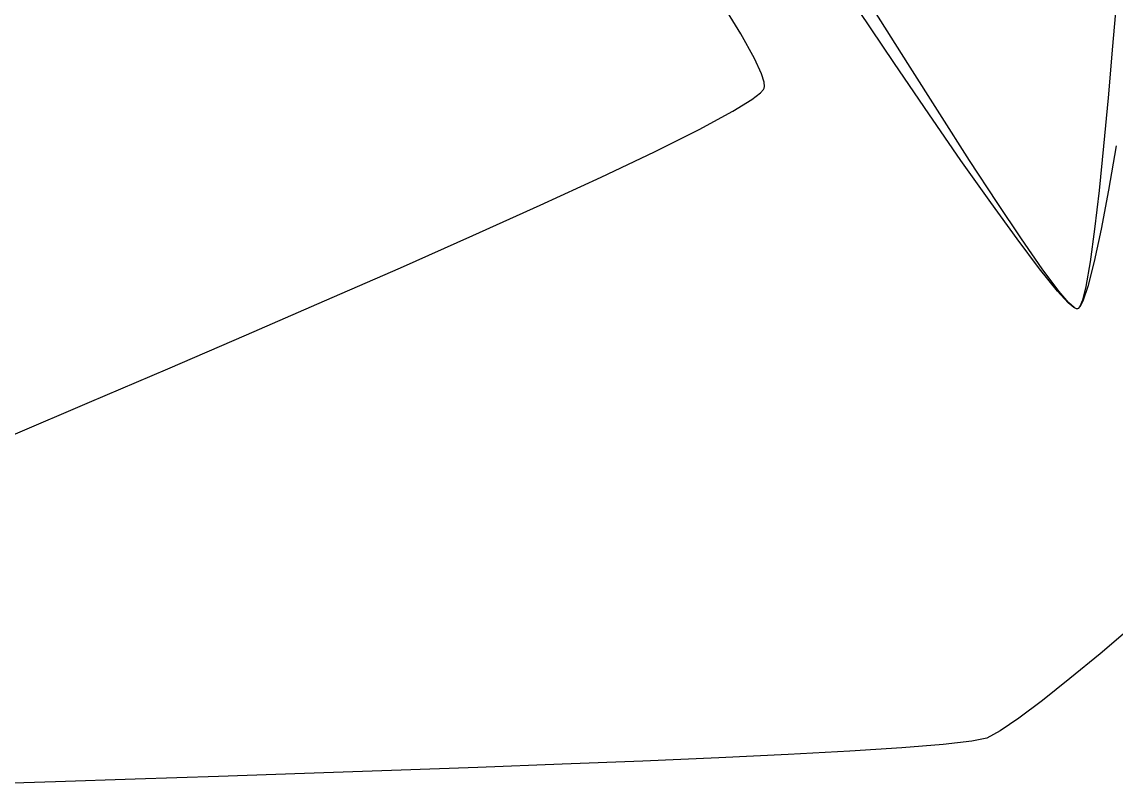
# Model space of a CAD drawing. Header units: metres. Extents: x 708868 to 711043, y 5411316 to 5413138.
# Drawn here: x 709685.6 to 709751.1, y 5411706.4 to 5411752 of the extents above; entities that cross this region are included whole.
import ezdxf

# ---------------------------------------------------------------- set-up
doc = ezdxf.new("R2010")
doc.units = ezdxf.units.M
for name, color, linetype in [('Rionegro 2010_Contours', 7, 'Continuous'), ('Rionegro 2014_Contours', 7, 'Continuous'), ('Rionegro 2018_Contours', 7, 'Continuous')]:
    doc.layers.add(name, color=color, linetype=linetype)

msp = doc.modelspace()

# ---------------------------------------------------------------- linework, layer by layer
at = {"layer": 'Rionegro 2010_Contours'}
msp.add_polyline3d([(709751.208, 5411753.779, 234), (709750.933, 5411750.575, 234), (709750.66, 5411747.489, 234), (709750.391, 5411744.587, 234), (709750.124, 5411741.938, 234), (709749.859, 5411739.609, 234), (709749.598, 5411737.666, 234), (709749.338, 5411736.179, 234), (709749.132, 5411735.361, 234), (709748.978, 5411734.988, 234), (709748.876, 5411734.862, 234), (709748.825, 5411734.837, 234), (709748.772, 5411734.839, 234), (709748.626, 5411734.916, 234), (709748.308, 5411735.209, 234), (709747.714, 5411735.91, 234), (709746.718, 5411737.243, 234), (709745.474, 5411739.029, 234), (709744.013, 5411741.21, 234), (709742.369, 5411743.726, 234), (709740.574, 5411746.519, 234), (709738.661, 5411749.53, 234), (709736.663, 5411752.701, 234)], dxfattribs=at)
at = {"layer": 'Rionegro 2014_Contours'}
for points in [[(709685.069, 5411727.305, 235), (709689.635, 5411729.255, 235), (709694.321, 5411731.262, 235), (709699.042, 5411733.294, 235), (709703.716, 5411735.321, 235), (709708.261, 5411737.31, 235), (709712.594, 5411739.229, 235), (709716.633, 5411741.048, 235), (709720.294, 5411742.734, 235), (709723.496, 5411744.256, 235), (709726.155, 5411745.581, 235), (709728.19, 5411746.68, 235), (709729.312, 5411747.373, 235), (709729.83, 5411747.775, 235), (709730.013, 5411747.982, 235), (709730.053, 5411748.067, 235), (709730.069, 5411748.163, 235), (709730.051, 5411748.412, 235), (709729.901, 5411748.922, 235), (709729.488, 5411749.836, 235), (709728.662, 5411751.319, 235), (709727.536, 5411753.131, 235)], [(709751.155, 5411744.608, 234), (709750.696, 5411741.954, 234), (709750.252, 5411739.619, 234), (709749.833, 5411737.673, 234), (709749.449, 5411736.182, 234), (709749.174, 5411735.362, 234), (709748.989, 5411734.988, 234), (709748.877, 5411734.862, 234), (709748.825, 5411734.837, 234), (709748.772, 5411734.839, 234), (709748.619, 5411734.916, 234), (709748.281, 5411735.209, 234), (709747.641, 5411735.911, 234), (709746.563, 5411737.245, 234), (709745.213, 5411739.032, 234), (709743.63, 5411741.213, 234), (709741.851, 5411743.731, 234), (709739.917, 5411746.525, 234), (709737.864, 5411749.537, 234), (709735.732, 5411752.71, 234)], [(709752.123, 5411715.834, 235), (709750.188, 5411714.194, 235), (709748.374, 5411712.699, 235), (709746.735, 5411711.396, 235), (709745.325, 5411710.335, 235), (709744.198, 5411709.565, 235), (709743.408, 5411709.134, 235), (709742.505, 5411708.946, 235), (709740.775, 5411708.752, 235), (709738.305, 5411708.556, 235), (709735.183, 5411708.358, 235), (709731.499, 5411708.159, 235), (709727.341, 5411707.96, 235), (709722.797, 5411707.763, 235), (709717.954, 5411707.568, 235), (709712.903, 5411707.378, 235), (709707.73, 5411707.192, 235), (709702.524, 5411707.013, 235), (709697.374, 5411706.841, 235), (709692.368, 5411706.678, 235), (709687.594, 5411706.525, 235), (709683.141, 5411706.382, 235)]]:
    msp.add_polyline3d(points, dxfattribs=at)
at = {"layer": 'Rionegro 2018_Contours'}
for points in [[(709685.069, 5411727.305, 235), (709689.635, 5411729.255, 235), (709694.321, 5411731.262, 235), (709699.042, 5411733.294, 235), (709703.716, 5411735.321, 235), (709708.261, 5411737.31, 235), (709712.594, 5411739.229, 235), (709716.633, 5411741.048, 235), (709720.294, 5411742.734, 235), (709723.496, 5411744.256, 235), (709726.155, 5411745.581, 235), (709728.19, 5411746.68, 235), (709729.312, 5411747.373, 235), (709729.83, 5411747.775, 235), (709730.013, 5411747.982, 235), (709730.053, 5411748.067, 235), (709730.069, 5411748.163, 235), (709730.051, 5411748.412, 235), (709729.901, 5411748.922, 235), (709729.488, 5411749.836, 235), (709728.662, 5411751.319, 235), (709727.536, 5411753.131, 235)], [(709751.155, 5411744.608, 234), (709750.696, 5411741.954, 234), (709750.252, 5411739.619, 234), (709749.833, 5411737.673, 234), (709749.449, 5411736.182, 234), (709749.174, 5411735.362, 234), (709748.989, 5411734.988, 234), (709748.877, 5411734.862, 234), (709748.825, 5411734.837, 234), (709748.772, 5411734.839, 234), (709748.619, 5411734.916, 234), (709748.281, 5411735.209, 234), (709747.641, 5411735.911, 234), (709746.563, 5411737.245, 234), (709745.213, 5411739.032, 234), (709743.63, 5411741.213, 234), (709741.851, 5411743.731, 234), (709739.917, 5411746.525, 234), (709737.864, 5411749.537, 234), (709735.732, 5411752.71, 234)], [(709752.123, 5411715.834, 235), (709750.188, 5411714.194, 235), (709748.374, 5411712.699, 235), (709746.735, 5411711.396, 235), (709745.325, 5411710.335, 235), (709744.198, 5411709.565, 235), (709743.408, 5411709.134, 235), (709742.505, 5411708.946, 235), (709740.775, 5411708.752, 235), (709738.305, 5411708.556, 235), (709735.183, 5411708.358, 235), (709731.499, 5411708.159, 235), (709727.341, 5411707.96, 235), (709722.797, 5411707.763, 235), (709717.954, 5411707.568, 235), (709712.903, 5411707.378, 235), (709707.73, 5411707.192, 235), (709702.524, 5411707.013, 235), (709697.374, 5411706.841, 235), (709692.368, 5411706.678, 235), (709687.594, 5411706.525, 235), (709683.141, 5411706.382, 235)]]:
    msp.add_polyline3d(points, dxfattribs=at)

doc.saveas('drawing.dxf')
